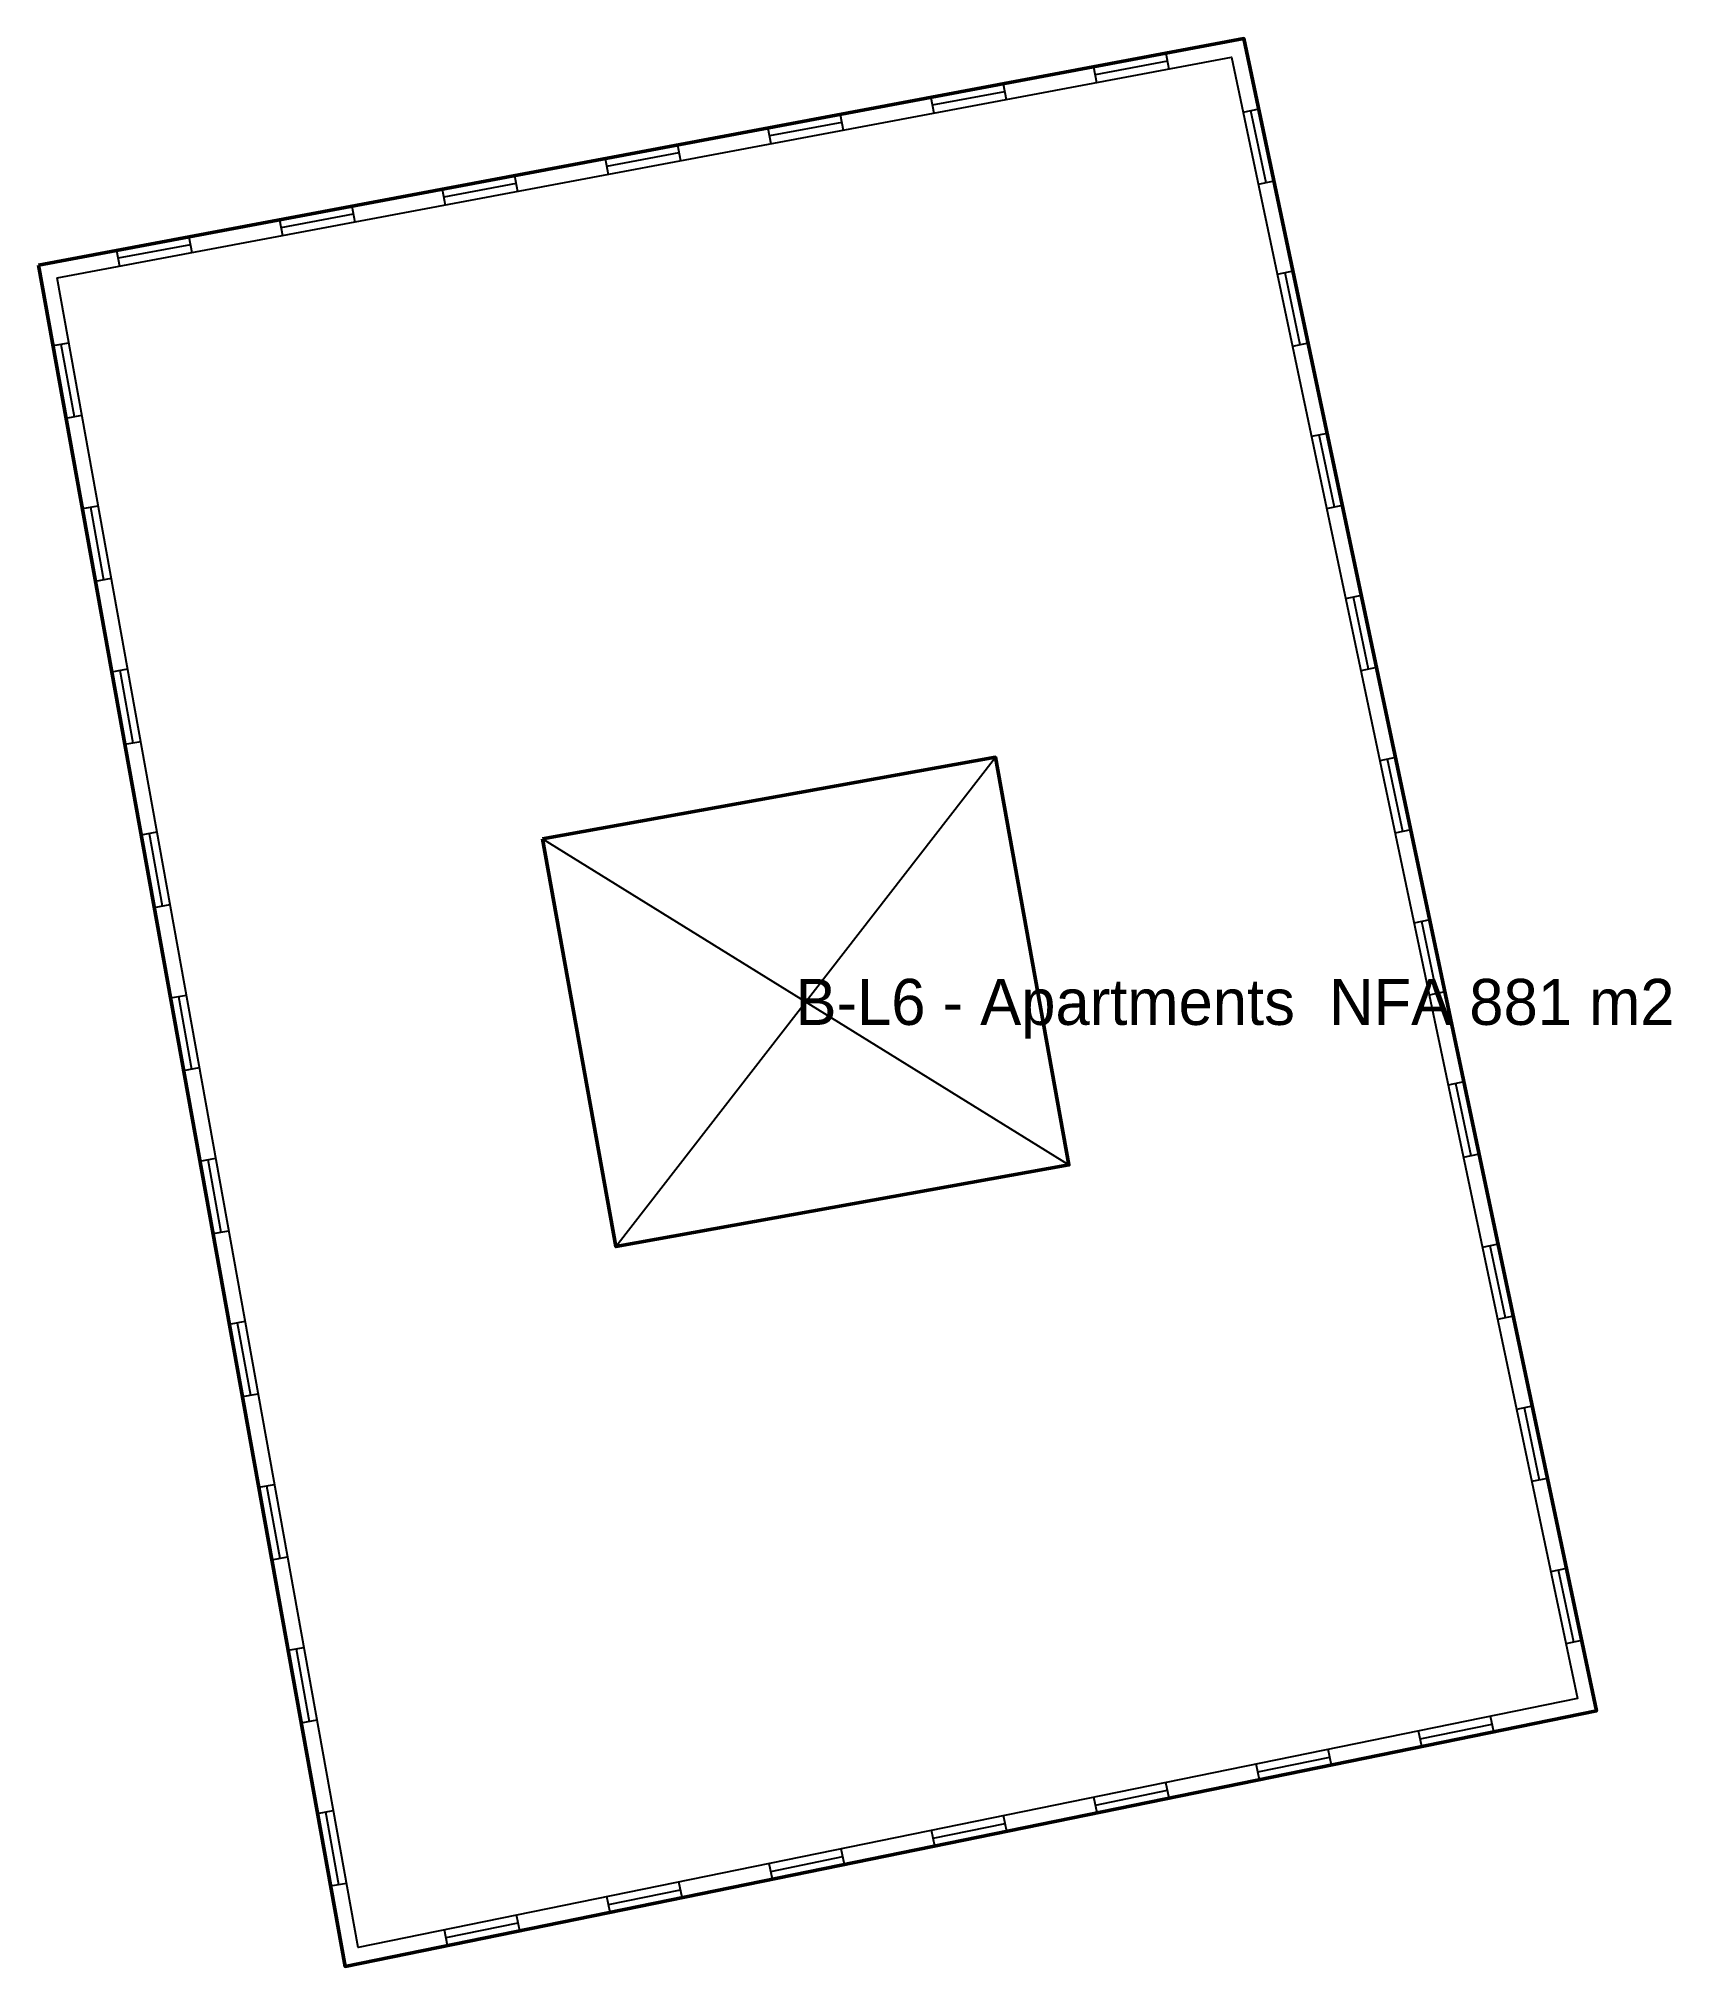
# Model space of a CAD drawing. Header units: metres. Extents: x 51.2 to 86.6, y -53.9 to -12.
import ezdxf
from ezdxf.enums import TextEntityAlignment as Align

# ---------------------------------------------------------------- set-up
doc = ezdxf.new("R2010")
doc.units = ezdxf.units.M
for name, color, linetype in [('CORE', 1, 'Continuous'), ('TEXT', 250, 'Continuous'), ('WALL', 7, 'Continuous'), ('WINDOW', 5, 'Continuous')]:
    doc.layers.add(name, color=color, linetype=linetype)

msp = doc.modelspace()

# ---------------------------------------------------------------- linework, layer by layer
at = {"layer": 'CORE'}
for p, q in [((63.715, -38.212), (71.961, -27.582)), ((62.119, -29.355), (73.557, -36.439))]:
    msp.add_line(p, q, dxfattribs=at)
at = {"layer": 'CORE', "lineweight": 50}
msp.add_lwpolyline([(62.119, -29.355), (63.715, -38.212), (73.557, -36.439), (71.961, -27.582)], close=True, dxfattribs=at)
at = {"layer": 'WALL', "lineweight": 50}
msp.add_lwpolyline([(51.17, -16.89), (57.83, -53.85), (85.02, -48.3), (77.36, -11.97)], close=True, dxfattribs=at)
at = {"layer": 'WALL'}
msp.add_lwpolyline([(51.576, -17.17), (77.088, -12.377), (84.605, -48.028), (58.111, -53.435), (51.576, -17.17)], close=True, dxfattribs=at)
at = {"layer": 'WINDOW'}
for p, q in [((75.698, -12.46), (74.125, -12.756)), ((75.666, -12.288), (75.73, -12.632)), ((72.127, -12.953), (72.192, -13.297)), ((74.093, -12.584), (74.158, -12.928)), ((70.555, -13.248), (70.62, -13.592)), ((72.16, -13.125), (70.587, -13.42)), ((68.622, -13.79), (67.049, -14.085)), ((68.589, -13.618), (68.654, -13.962)), ((77.683, -13.501), (77.34, -13.573)), ((77.842, -15.102), (77.512, -13.537)), ((67.017, -13.913), (67.081, -14.257)), ((63.479, -14.578), (63.543, -14.922)), ((65.084, -14.454), (63.511, -14.75)), ((65.051, -14.282), (65.116, -14.626)), ((61.513, -14.947), (61.578, -15.291)), ((78.013, -15.066), (77.67, -15.139)), ((59.941, -15.242), (60.005, -15.586)), ((61.545, -15.119), (59.973, -15.414)), ((56.403, -15.907), (56.467, -16.251)), ((58.007, -15.784), (56.435, -16.079)), ((57.975, -15.612), (58.04, -15.956)), ((54.437, -16.276), (54.502, -16.62)), ((52.864, -16.572), (52.929, -16.916)), ((54.469, -16.448), (52.897, -16.744)), ((78.425, -17.023), (78.083, -17.095)), ((78.584, -18.625), (78.254, -17.059)), ((51.485, -18.639), (51.83, -18.577)), ((51.657, -18.608), (51.941, -20.183)), ((78.756, -18.589), (78.413, -18.661)), ((51.769, -20.214), (52.113, -20.152)), ((79.168, -20.546), (78.826, -20.618)), ((79.327, -22.148), (78.997, -20.582)), ((52.124, -22.182), (52.468, -22.12)), ((52.296, -22.151), (52.58, -23.726)), ((79.498, -22.111), (79.156, -22.184)), ((52.407, -23.757), (52.752, -23.695)), ((79.911, -24.068), (79.568, -24.141)), ((80.07, -25.67), (79.74, -24.104)), ((52.762, -25.725), (53.107, -25.663)), ((52.934, -25.694), (53.218, -27.269)), ((80.241, -25.634), (79.899, -25.706)), ((53.046, -27.3), (53.39, -27.238)), ((80.654, -27.591), (80.311, -27.663)), ((80.812, -29.193), (80.482, -27.627)), ((53.401, -29.268), (53.745, -29.206)), ((53.573, -29.237), (53.856, -30.812)), ((80.984, -29.157), (80.641, -29.229)), ((53.684, -30.843), (54.029, -30.781)), ((81.396, -31.113), (81.054, -31.186)), ((81.555, -32.715), (81.225, -31.15)), ((54.039, -32.811), (54.383, -32.749)), ((54.211, -32.78), (54.495, -34.355)), ((81.726, -32.679), (81.384, -32.751)), ((54.323, -34.386), (54.667, -34.324)), ((82.139, -34.636), (81.797, -34.708)), ((82.298, -36.238), (81.968, -34.672)), ((54.677, -36.354), (55.022, -36.292)), ((54.85, -36.323), (55.133, -37.898)), ((82.469, -36.202), (82.127, -36.274)), ((54.961, -37.929), (55.306, -37.867)), ((82.882, -38.159), (82.539, -38.231)), ((83.041, -39.76), (82.71, -38.195)), ((83.212, -39.724), (82.869, -39.796)), ((55.316, -39.897), (55.66, -39.835)), ((55.488, -39.866), (55.772, -41.441)), ((55.599, -41.472), (55.944, -41.41)), ((83.624, -41.681), (83.282, -41.753)), ((83.783, -43.283), (83.453, -41.717)), ((55.954, -43.44), (56.299, -43.378)), ((56.126, -43.409), (56.41, -44.984)), ((83.955, -43.247), (83.612, -43.319)), ((56.238, -45.015), (56.582, -44.953)), ((84.367, -45.204), (84.025, -45.276)), ((84.526, -46.805), (84.196, -45.24)), ((84.697, -46.769), (84.355, -46.841)), ((56.593, -46.983), (56.937, -46.921)), ((56.765, -46.952), (57.049, -48.527)), ((56.876, -48.558), (57.221, -48.496)), ((82.791, -48.755), (82.721, -48.412)), ((81.223, -49.075), (81.153, -48.732)), ((81.188, -48.904), (82.756, -48.584)), ((77.661, -49.624), (79.228, -49.304)), ((79.263, -49.475), (79.193, -49.132)), ((77.696, -49.795), (77.626, -49.452)), ((74.168, -50.515), (74.098, -50.172)), ((74.133, -50.344), (75.701, -50.024)), ((75.736, -50.195), (75.666, -49.852)), ((57.231, -50.526), (57.575, -50.464)), ((57.403, -50.495), (57.687, -52.07)), ((72.209, -50.915), (72.139, -50.572)), ((70.641, -51.235), (70.571, -50.892)), ((70.606, -51.064), (72.174, -50.744)), ((67.079, -51.784), (68.647, -51.464)), ((68.682, -51.635), (68.612, -51.292)), ((67.114, -51.955), (67.044, -51.612)), ((57.515, -52.101), (57.859, -52.038)), ((63.587, -52.675), (63.517, -52.332)), ((63.552, -52.503), (65.119, -52.184)), ((65.154, -52.355), (65.084, -52.012)), ((61.627, -53.075), (61.557, -52.732)), ((60.059, -53.395), (59.989, -53.052)), ((60.024, -53.223), (61.592, -52.903))]:
    msp.add_line(p, q, dxfattribs=at)

# ---------------------------------------------------------------- texts
at = {"layer": 'TEXT'}
msp.add_text('B-L6 - Apartments  NFA 881 m2', height=1, dxfattribs=at).set_placement((77.167, -32.897), align=Align.MIDDLE_CENTER)

doc.saveas('drawing.dxf')
